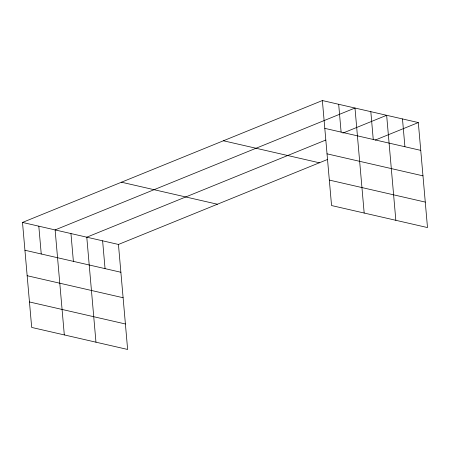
<?xml version="1.0" encoding="UTF-8"?>
<svg xmlns="http://www.w3.org/2000/svg" width="450" height="450" viewBox="0 0 450 450"><rect width="100%" height="100%" fill="white"/><g stroke="black" fill="none" stroke-linecap="round" stroke-linejoin="round"><path stroke-width="0.67" d="M22.5 222.435L118.446 244.451L127.631 349.453L31.686 327.437L22.5 222.435L322.369 100.547L418.314 122.563L427.5 227.565L331.554 205.549L322.369 100.547M325.755 140.051L86.782 237.184L95.968 342.191M342.883 133.088L386.651 115.296L395.837 220.303M118.446 244.451L327.606 159.435M375.176 140.096L418.314 122.563M324.799 128.357L420.744 150.373M327.032 153.833L422.978 175.849M223.414 140.771L319.359 162.787M329.327 180.079L425.272 202.095M121.455 182.211L217.401 204.227M24.936 250.245L120.881 272.261M27.163 275.721L123.109 297.737M29.458 301.961L125.404 323.983M402.48 118.929L404.916 146.739M370.822 111.662L373.252 139.477M364.174 213.036L354.988 108.034L55.119 229.916L64.311 334.924M338.676 104.288L341.111 132.097M102.617 240.817L105.047 268.627M70.954 233.55L73.384 261.366M38.812 226.176L41.242 253.986"/></g></svg>
